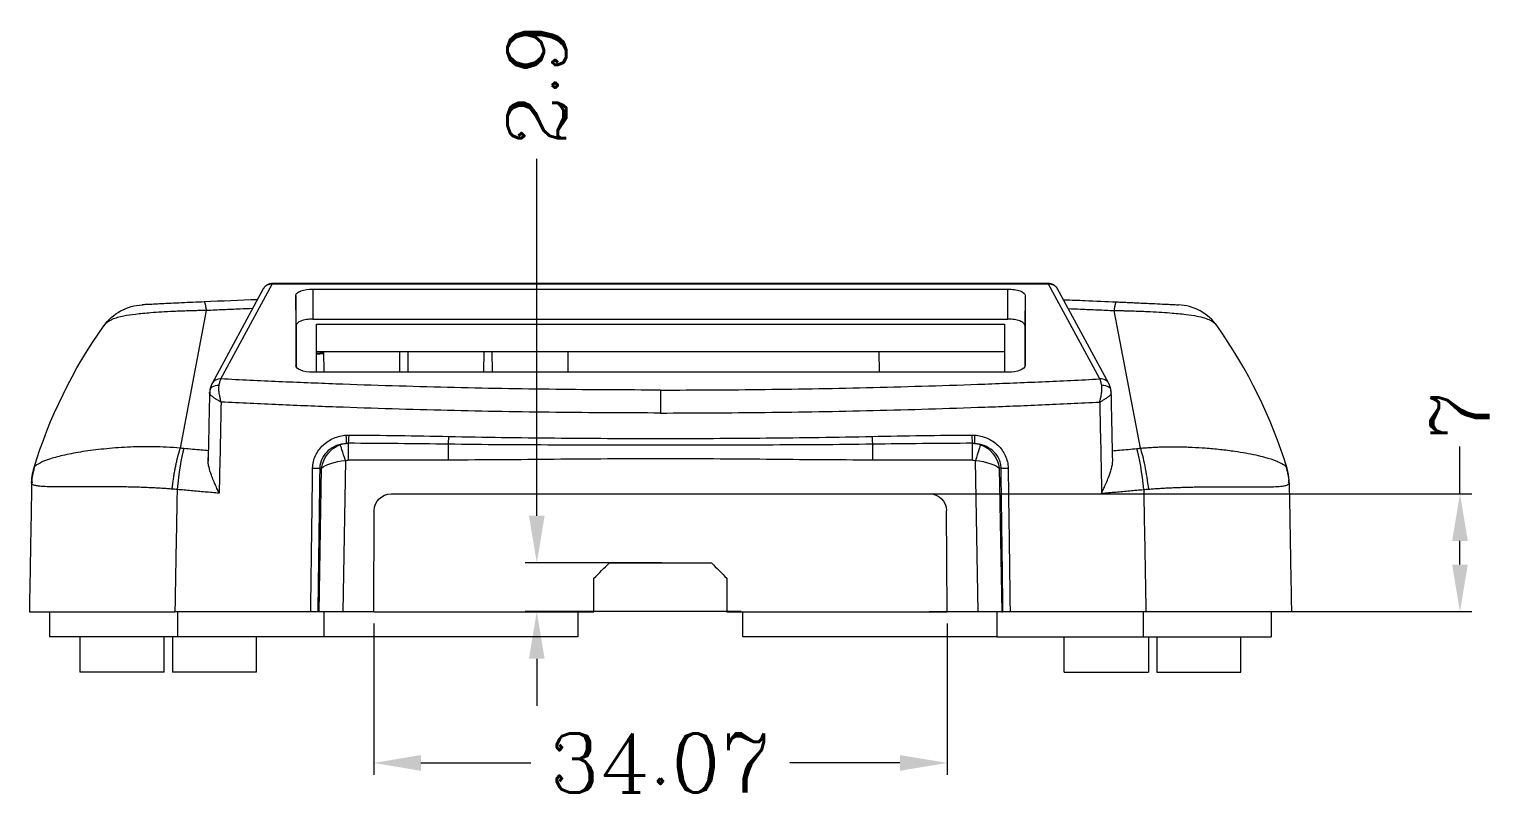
# Model space of a CAD drawing. Header units: millimetres. Extents: x -2408 to -1447, y -915 to -594.
# Drawn here: x -1643.8 to -1556.5, y -639.7 to -593.9 of the extents above; entities that cross this region are included whole.
import ezdxf

# ---------------------------------------------------------------- set-up
doc = ezdxf.new("R2010")
doc.units = ezdxf.units.MM
doc.layers.get('0').update_dxf_attribs({"linetype": 'CONTINUOUS'})
doc.layers.get('Defpoints').update_dxf_attribs({"linetype": 'CONTINUOUS'})
doc.layers.add('5', color=7, linetype='CONTINUOUS', true_color=0xffffff)
doc.styles.add('ROMANC', font='romanc.shx', dxfattribs={"bigfont": 'gbcbig.shx'})
doc.dimstyles.new('YanXiu', dxfattribs={"dimtxt": 2.5, "dimasz": 2.2, "dimexe": 0.66, "dimexo": 0.66, "dimgap": 0.66, "dimtad": 0, "dimdsep": 46, "dimtxsty": 'ROMANC', "dimcen": 0, "dimclrd": 256, "dimclre": 131, "dimclrt": 42, "dimazin": 2, "dimtfac": 1, "dimtofl": 0, "dimtmove": 0, "dimatfit": 3, "dimfxl": 0, "dimlwd": 5, "dimlwe": 5, "dimarcsym": 0})

# ---------------------------------------------------------------- blocks, each defined once
blk = doc.blocks.new('*D31')
at = {"color": 131, "lineweight": 5}
for p, q in [((1786.962, 737.86), (1786.962, 728.875)), ((1821.035, 737.86), (1821.035, 728.875))]:
    blk.add_line(p, q, dxfattribs=at)
at = {"lineweight": 5}
for p, q in [((1789.762, 729.575), (1796.299, 729.575)), ((1818.235, 729.575), (1811.698, 729.575))]:
    blk.add_line(p, q, dxfattribs=at)
for points in [[(1789.762, 730.041), (1789.762, 729.108), (1786.962, 729.575)], [(1818.235, 730.041), (1818.235, 729.108), (1821.035, 729.575)]]:
    blk.add_solid(points)
at = {"layer": 'Defpoints', "color": 0}
for p in [(1786.962, 738.56), (1821.035, 738.56), (1821.035, 729.575)]:
    blk.add_point(p, dxfattribs=at)
at = {"color": 42, "insert": (1803.999, 729.575), "char_height": 3.5, "attachment_point": 5, "style": 'ROMANC'}
blk.add_mtext('34.07', dxfattribs=at)
blk = doc.blocks.new('*D65')
at = {"lineweight": 5}
for p, q in [((1796.653, 744.26), (1796.653, 765.465)), ((1796.653, 735.76), (1796.653, 732.96))]:
    blk.add_line(p, q, dxfattribs=at)
at = {"color": 131, "lineweight": 5}
for p, q in [((1804.081, 741.46), (1795.953, 741.46)), ((1808.79, 738.56), (1795.953, 738.56))]:
    blk.add_line(p, q, dxfattribs=at)
for points in [[(1796.186, 744.26), (1797.12, 744.26), (1796.653, 741.46)], [(1796.186, 735.76), (1797.12, 735.76), (1796.653, 738.56)]]:
    blk.add_solid(points)
at = {"layer": 'Defpoints', "color": 0}
for p in [(1796.653, 741.46), (1804.781, 741.46, 35), (1809.489, 738.56, 35)]:
    blk.add_point(p, dxfattribs=at)
at = {"color": 42, "insert": (1796.653, 769.831), "char_height": 3.5, "attachment_point": 5, "rotation": 90, "style": 'ROMANC'}
blk.add_mtext('2.9', dxfattribs=at)
blk = doc.blocks.new('*D67')
at = {"lineweight": 5}
for p, q in [((1851.514, 745.56), (1851.514, 748.36)), ((1851.514, 741.36), (1851.514, 742.76))]:
    blk.add_line(p, q, dxfattribs=at)
at = {"color": 131, "lineweight": 5}
for p, q in [((1819.027, 745.56), (1852.214, 745.56)), ((1819.967, 738.56), (1852.214, 738.56))]:
    blk.add_line(p, q, dxfattribs=at)
for points in [[(1851.048, 742.76), (1851.981, 742.76), (1851.514, 745.56)], [(1851.048, 741.36), (1851.981, 741.36), (1851.514, 738.56)]]:
    blk.add_solid(points)
at = {"layer": 'Defpoints', "color": 0}
for p in [(1818.328, 745.56, 35), (1851.514, 745.56), (1819.267, 738.56, 35)]:
    blk.add_point(p, dxfattribs=at)
at = {"color": 42, "insert": (1851.514, 750.226), "char_height": 3.5, "attachment_point": 5, "rotation": 90, "style": 'ROMANC'}
blk.add_mtext('7', dxfattribs=at)

msp = doc.modelspace()

# ---------------------------------------------------------------- linework, layer by layer
at = {"layer": '5', "color": 7, "linetype": 'Continuous', "lineweight": 5}
for p, q in [((-1629.869, -609.273, 35), (-1632.91, -614.891, 35)), ((-1632.382, -614.62, 35), (-1629.333, -608.988, 35)), ((-1626.915, -609.282, 35), (-1626.915, -611.068, 35)), ((-1626.915, -609.282, 35), (-1585.615, -609.282, 35)), ((-1585.615, -611.068, 35), (-1585.615, -609.282, 35)), ((-1580.147, -614.62, 35), (-1583.195, -608.991, 35)), ((-1579.62, -614.891, 35), (-1582.659, -609.276, 35)), ((-1637.053, -610.216, 35), (-1637.052, -610.216, 35)), ((-1627.917, -611.443, 35), (-1627.932, -609.663, 35)), ((-1627.932, -609.663, 35), (-1627.932, -613.822, 35)), ((-1584.597, -609.663, 35), (-1584.613, -611.443, 35)), ((-1584.597, -609.663, 35), (-1584.597, -613.822, 35)), ((-1575.476, -610.216, 35), (-1575.477, -610.216, 35)), ((-1634.79, -618.734, 35), (-1633.238, -610.556, 35)), ((-1626.915, -611.068, 35), (-1585.615, -611.068, 35)), ((-1577.74, -618.734, 35), (-1579.292, -610.556, 35)), ((-1627.917, -611.443, 35), (-1627.917, -613.892, 35)), ((-1626.715, -611.361, 35), (-1585.815, -611.361, 35)), ((-1626.715, -611.361, 35), (-1626.715, -614.226, 35)), ((-1585.815, -611.361, 35), (-1585.815, -614.226, 35)), ((-1584.613, -611.443, 35), (-1584.613, -613.892, 35)), ((-1626.715, -612.984, 35), (-1585.815, -612.984, 35)), ((-1626.279, -612.984, 35), (-1626.268, -614.226, 35)), ((-1621.752, -614.226, 35), (-1621.741, -612.984, 35)), ((-1621.279, -612.984, 35), (-1621.268, -614.226, 35)), ((-1616.752, -614.226, 35), (-1616.741, -612.984, 35)), ((-1616.279, -612.984, 35), (-1616.268, -614.226, 35)), ((-1611.752, -614.226, 35), (-1611.741, -612.984, 35)), ((-1593.279, -612.984, 35), (-1593.268, -614.226, 35)), ((-1585.601, -614.226, 35), (-1626.929, -614.226, 35)), ((-1624.812, -618.443, 35), (-1624.812, -619.437, 35)), ((-1618.873, -618.498, 35), (-1618.873, -619.437, 35)), ((-1593.657, -618.498, 35), (-1593.657, -619.437, 35)), ((-1587.718, -619.437, 35), (-1587.718, -618.443, 35)), ((-1626.551, -628.443, 35), (-1626.402, -619.915, 35)), ((-1626.402, -619.915, 35), (-1626.509, -619.915, 35)), ((-1624.985, -619.464, 35), (-1625.142, -628.443, 35)), ((-1618.873, -619.437, 35), (-1624.812, -619.437, 35)), ((-1587.718, -619.437, 35), (-1593.657, -619.437, 35)), ((-1587.388, -628.443, 35), (-1587.545, -619.464, 35)), ((-1586.02, -619.915, 35), (-1586.127, -619.915, 35)), ((-1586.127, -619.915, 35), (-1585.978, -628.443, 35)), ((-1643.631, -620.754, 35), (-1643.631, -620.756, 35)), ((-1568.899, -620.754, 35), (-1568.899, -620.756, 35)), ((-1568.899, -620.792, 35), (-1568.898, -620.786, 35)), ((-1622.27, -621.443, 35), (-1590.26, -621.443, 35)), ((-1623.301, -628.443, 35), (-1623.27, -622.437, 35)), ((-1589.228, -628.443, 35), (-1589.26, -622.437, 35)), ((-1609.298, -625.543, 35), (-1603.232, -625.543, 35)), ((-1643.765, -628.443, 35), (-1635.118, -628.443, 35)), ((-1642.565, -628.443, 35), (-1642.565, -629.943, 35)), ((-1627.045, -628.443, 35), (-1635.118, -628.443, 35)), ((-1634.955, -628.443, 35), (-1634.955, -629.943, 35)), ((-1626.551, -628.443, 35), (-1626.624, -628.443, 35)), ((-1625.142, -628.443, 35), (-1626.551, -628.443, 35)), ((-1626.265, -628.443, 35), (-1626.265, -629.943, 35)), ((-1623.301, -628.443, 35), (-1625.142, -628.443, 35)), ((-1623.301, -628.443, 35), (-1611.165, -628.443, 35)), ((-1611.165, -628.443, 35), (-1610.215, -628.443, 35)), ((-1611.165, -628.443, 35), (-1611.165, -629.943, 35)), ((-1602.315, -628.443, 35), (-1601.365, -628.443, 35)), ((-1601.365, -628.443, 35), (-1589.228, -628.443, 35)), ((-1601.365, -629.943, 35), (-1601.365, -628.443, 35)), ((-1587.388, -628.443, 35), (-1589.228, -628.443, 35)), ((-1585.978, -628.443, 35), (-1587.388, -628.443, 35)), ((-1586.265, -628.443, 35), (-1586.265, -629.943, 35)), ((-1585.978, -628.443, 35), (-1585.906, -628.443, 35)), ((-1577.412, -628.443, 35), (-1585.485, -628.443, 35)), ((-1577.575, -628.443, 35), (-1577.575, -629.943, 35)), ((-1568.765, -628.443, 35), (-1577.412, -628.443, 35)), ((-1569.965, -628.443, 35), (-1569.965, -629.943, 35)), ((-1640.765, -629.943, 35), (-1640.765, -632.043, 35)), ((-1635.765, -632.043, 35), (-1635.765, -629.942, 35)), ((-1635.265, -629.943, 35), (-1635.265, -632.043, 35)), ((-1626.265, -629.943, 35), (-1634.955, -629.943, 35)), ((-1630.265, -632.043, 35), (-1630.265, -629.942, 35)), ((-1611.165, -629.943, 35), (-1626.264, -629.943, 35)), ((-1586.265, -629.943, 35), (-1601.365, -629.943, 35)), ((-1586.265, -629.943, 35), (-1577.575, -629.943, 35)), ((-1582.265, -632.043, 35), (-1582.265, -629.942, 35)), ((-1577.265, -629.943, 35), (-1577.265, -632.043, 35)), ((-1576.765, -629.942, 35), (-1576.765, -632.043, 35)), ((-1571.765, -632.043, 35), (-1571.765, -629.943, 35)), ((-1635.765, -632.043, 35), (-1640.765, -632.043, 35)), ((-1630.265, -632.043, 35), (-1635.265, -632.043, 35)), ((-1582.265, -632.043, 35), (-1577.265, -632.043, 35)), ((-1576.765, -632.043, 35), (-1571.765, -632.043, 35))]:
    msp.add_line(p, q, dxfattribs=at)
at = {"layer": '5', "color": 7, "linetype": 'Continuous', "lineweight": 5, "extrusion": (0, 0, -1)}
for centre, start, end in [((1622.27, -622.443, -35), 0.3, 90), ((1590.26, -622.443, -35), 90, 179.7)]:
    msp.add_arc(centre, 1, start, end, dxfattribs=at)
at = {"layer": '5', "color": 7, "linetype": 'Continuous', "lineweight": 5}
for centre, major_axis, ratio, start_param, end_param in [((-1629.333, -609.452, 35), (0, -0.5), 0.000013, 2.75762, 3.140921), ((-1583.195, -609.455, 35), (0, -0.5), 0.000635, 3.141269, 3.52547), ((-1632.382, -615.177, 35), (-0.528, 0.286), 0.908682, 5.1696, 6.306126), ((-1580.147, -615.177, 35), (0.528, 0.286), 0.908682, 6.178075, 7.396771), ((-1632.457, -615.413, 35), (-0.588, 0.119), 0.650325, 4.903964, 6.559069), ((-1580.073, -615.413, 35), (0.588, 0.119), 0.650325, 6.007301, 7.662407), ((-1624.978, -617.95, 35), (0.039, -0.498), 0.085906, 0.029384, 1.546574), ((-1624.812, -617.944, 35), (-0.002, -0.5), 0.086802, 0.039053, 1.553637), ((-1618.873, -618.026, 35), (-0.01, -0.5), 0.059315, 0.335978, 1.554568), ((-1593.657, -618.026, 35), (0.01, -0.5), 0.059315, 4.728617, 5.947207), ((-1587.718, -617.944, 35), (0.002, -0.5), 0.086802, 4.729548, 6.244132), ((-1587.551, -617.95, 35), (-0.039, -0.498), 0.085906, 4.736612, 6.253801), ((-1634.582, -621.239, 35), (-0.278, -2.987), 0.135623, 3.74349, 4.707496), ((-1624.985, -619.47, 35), (0.307, -0.952), 0.001609, 1.575779, 3.030262), ((-1587.545, -619.47, 35), (-0.307, -0.952), 0.001609, 3.252924, 4.707406), ((-1577.948, -621.239, 35), (0.278, -2.987), 0.135623, 1.575689, 2.539695), ((-1626.979, -619.906, 35), (0.5, -0.007), 0.016225, 4.809616, 5.934168), ((-1585.551, -619.906, 35), (-0.5, -0.007), 0.016225, 0.349017, 1.473569), ((-1640.631, -620.808, 35), (3, -0.052), 0.999896, 2.865031, 3.107545), ((-1571.899, -620.808, 35), (-3, -0.052), 0.999896, 3.175641, 3.418154)]:
    msp.add_ellipse(centre, major_axis=major_axis, ratio=ratio, start_param=start_param, end_param=end_param, dxfattribs=at)
at = {"layer": '5', "color": 7, "linetype": 'Continuous', "lineweight": 5, "extrusion": (0, 0, -1)}
for centre, major_axis, ratio, start_param, end_param in [((-1626.932, -613.823, 35), (-1, 0.002), 0.402601, 4.708269, 6.282518), ((-1585.597, -613.823, 35), (1, 0.002), 0.402601, 0.000667, 1.574916), ((-1624.993, -619.943, 35), (0.851, 1.302), 0.876432, 4.21044, 5.432171), ((-1624.811, -619.943, 35), (-0.026, 1.5), 0.981181, 5.969029, 6.214206), ((-1587.719, -619.943, 35), (0.026, 1.5), 0.981181, 0.068979, 0.314156), ((-1587.537, -619.943, 35), (-0.851, 1.302), 0.876432, 0.851014, 2.072745), ((-1624.993, -619.943, 35), (1.502, 0.164), 0.314254, 3.530393, 4.752124), ((-1624.811, -619.937, 35), (-0.532, 0.008), 0.939679, 1.224615, 1.55549), ((-1587.719, -619.937, 35), (0.532, 0.008), 0.939679, 4.727695, 5.05857), ((-1587.537, -619.943, 35), (-1.502, 0.164), 0.314254, 1.531061, 2.752792)]:
    msp.add_ellipse(centre, major_axis=major_axis, ratio=ratio, start_param=start_param, end_param=end_param, dxfattribs=at)
at = {"layer": '5', "color": 7, "linetype": 'Continuous', "lineweight": 5}
for points, knots in [([(-1629.333, -608.988, 35), (-1629.496, -608.978, 35), (-1629.655, -609.035, 35), (-1629.808, -609.18, 35), (-1629.842, -609.225, 35), (-1629.868, -609.274, 35)], [0, 0, 0, 0, 0.733453, 0.733453, 1, 1, 1, 1]), ([(-1629.333, -608.952, 35), (-1629.405, -608.953, 35), (-1629.542, -608.975, 35), (-1629.725, -609.086, 35), (-1629.839, -609.195, 35), (-1629.864, -609.27, 35), (-1629.866, -609.276, 35)], [0, 0, 0, 0, 0.316094, 0.637783, 0.97069, 1, 1, 1, 1]), ([(-1583.195, -608.991, 35), (-1587.671, -608.99, 35), (-1592.147, -608.989, 35), (-1601.091, -608.988, 35), (-1605.559, -608.988, 35), (-1614.496, -608.988, 35), (-1618.965, -608.988, 35), (-1625.4, -608.988, 35), (-1627.367, -608.988, 35), (-1629.333, -608.988, 35)], [0, 0, 0, 0, 0.291024, 0.291024, 0.581577, 0.581577, 0.87213, 0.87213, 1, 1, 1, 1]), ([(-1627.932, -609.663, 35), (-1627.932, -609.613, 35), (-1627.906, -609.564, 35), (-1627.804, -609.471, 35), (-1627.728, -609.429, 35), (-1627.447, -609.323, 35), (-1627.184, -609.282, 35), (-1626.915, -609.282, 35)], [0, 0, 0, 0, 0.25, 0.25, 0.5, 0.5, 1, 1, 1, 1]), ([(-1585.615, -609.282, 35), (-1585.48, -609.282, 35), (-1585.348, -609.292, 35), (-1585.102, -609.33, 35), (-1584.989, -609.358, 35), (-1584.708, -609.464, 35), (-1584.597, -609.563, 35), (-1584.597, -609.663, 35)], [0, 0, 0, 0, 0.25, 0.25, 0.5, 0.5, 1, 1, 1, 1]), ([(-1582.655, -609.289, 35), (-1582.656, -609.286, 35), (-1582.68, -609.209, 35), (-1582.795, -609.094, 35), (-1582.984, -608.978, 35), (-1583.123, -608.956, 35), (-1583.195, -608.956, 35)], [0, 0, 0, 0, 0.015086, 0.363616, 0.690609, 1, 1, 1, 1]), ([(-1582.659, -609.277, 35), (-1582.685, -609.228, 35), (-1582.72, -609.183, 35), (-1582.873, -609.038, 35), (-1583.032, -608.981, 35), (-1583.195, -608.991, 35)], [0, 0, 0, 0, 0.267679, 0.267679, 1, 1, 1, 1]), ([(-1639.348, -611.474, 35), (-1639.087, -611.106, 35), (-1638.741, -610.799, 35), (-1637.95, -610.365, 35), (-1637.504, -610.239, 35), (-1637.054, -610.216, 35)], [0, 0, 0, 0, 0.5, 0.5, 1, 1, 1, 1]), ([(-1633.37, -610.042, 35), (-1633.818, -610.062, 35), (-1634.282, -610.083, 35), (-1635.15, -610.123, 35), (-1635.56, -610.143, 35), (-1636.084, -610.168, 35), (-1636.244, -610.176, 35), (-1636.527, -610.19, 35), (-1636.651, -610.196, 35), (-1636.852, -610.206, 35), (-1636.928, -610.21, 35), (-1637.005, -610.214, 35), (-1637.024, -610.215, 35), (-1637.048, -610.216, 35), (-1637.054, -610.216, 35), (-1637.054, -610.216, 35)], [0, 0, 0, 0, 0.25, 0.25, 0.5, 0.5, 0.625, 0.625, 0.75, 0.75, 0.875, 0.875, 0.9375, 0.9375, 1, 1, 1, 1]), ([(-1634.594, -610.098, 35), (-1634.613, -610.098, 35), (-1634.653, -610.1, 35), (-1634.68, -610.102, 35), (-1634.693, -610.102, 35), (-1634.693, -610.102, 35)], [0, 0, 0, 0, 0.390782, 0.981408, 1, 1, 1, 1]), ([(-1582.264, -609.913, 35), (-1581.853, -609.929, 35), (-1580.818, -609.97, 35), (-1579.784, -610.015, 35), (-1579.159, -610.042, 35)], [0, 0, 0, 0, 0.396537, 1, 1, 1, 1]), ([(-1579.159, -610.042, 35), (-1579.099, -610.045, 35), (-1578.978, -610.05, 35), (-1578.796, -610.058, 35), (-1578.613, -610.067, 35), (-1578.386, -610.077, 35), (-1578.118, -610.089, 35), (-1577.748, -610.106, 35), (-1577.329, -610.126, 35), (-1576.798, -610.151, 35), (-1576.377, -610.172, 35), (-1576.065, -610.187, 35), (-1575.859, -610.197, 35), (-1575.672, -610.206, 35), (-1575.557, -610.212, 35), (-1575.504, -610.215, 35), (-1575.481, -610.216, 35), (-1575.478, -610.216, 35), (-1575.476, -610.216, 35)], [0, 0, 0, 0, 0.035177, 0.070469, 0.105968, 0.141762, 0.203148, 0.264362, 0.364255, 0.464432, 0.619222, 0.68127, 0.742682, 0.828222, 0.909975, 0.942225, 0.972164, 1, 1, 1, 1]), ([(-1577.936, -610.098, 35), (-1577.917, -610.098, 35), (-1577.877, -610.1, 35), (-1577.85, -610.102, 35), (-1577.837, -610.102, 35), (-1577.837, -610.102, 35)], [0, 0, 0, 0, 0.390782, 0.981408, 1, 1, 1, 1]), ([(-1573.182, -611.474, 35), (-1573.434, -611.119, 35), (-1573.782, -610.803, 35), (-1574.587, -610.361, 35), (-1575.04, -610.238, 35), (-1575.476, -610.216, 35)], [0, 0, 0, 0, 0.5, 0.5, 1, 1, 1, 1]), ([(-1633.238, -610.556, 35), (-1633.323, -610.557, 35), (-1633.496, -610.559, 35), (-1633.76, -610.564, 35), (-1634.031, -610.57, 35), (-1634.367, -610.58, 35), (-1634.757, -610.593, 35), (-1635.295, -610.616, 35), (-1635.898, -610.648, 35), (-1636.677, -610.701, 35), (-1637.451, -610.773, 35), (-1638.094, -610.868, 35), (-1638.528, -610.968, 35), (-1638.802, -611.063, 35), (-1638.995, -611.157, 35), (-1639.136, -611.25, 35), (-1639.252, -611.351, 35), (-1639.317, -611.435, 35), (-1639.348, -611.474, 35)], [0, 0, 0, 0, 0.030982, 0.06295, 0.095892, 0.129792, 0.186372, 0.240308, 0.33279, 0.421509, 0.562114, 0.684363, 0.764672, 0.834199, 0.88125, 0.923957, 0.963799, 1, 1, 1, 1]), ([(-1630.501, -610.441, 35), (-1630.746, -610.45, 35), (-1631.325, -610.474, 35), (-1632.237, -610.512, 35), (-1632.904, -610.541, 35), (-1633.238, -610.556, 35)], [0, 0, 0, 0, 0.268768, 0.634384, 1, 1, 1, 1]), ([(-1626.915, -611.068, 35), (-1627.046, -611.068, 35), (-1627.177, -611.077, 35), (-1627.419, -611.115, 35), (-1627.531, -611.143, 35), (-1627.717, -611.213, 35), (-1627.791, -611.254, 35), (-1627.891, -611.345, 35), (-1627.917, -611.394, 35), (-1627.917, -611.443, 35)], [0, 0, 0, 0, 0.25, 0.25, 0.5, 0.5, 0.75, 0.75, 1, 1, 1, 1]), ([(-1584.613, -611.443, 35), (-1584.613, -611.394, 35), (-1584.639, -611.345, 35), (-1584.739, -611.254, 35), (-1584.814, -611.212, 35), (-1584.999, -611.143, 35), (-1585.11, -611.115, 35), (-1585.352, -611.078, 35), (-1585.483, -611.068, 35), (-1585.615, -611.068, 35)], [0, 0, 0, 0, 0.25, 0.25, 0.5, 0.5, 0.75, 0.75, 1, 1, 1, 1]), ([(-1582.029, -610.441, 35), (-1581.784, -610.45, 35), (-1581.205, -610.474, 35), (-1580.292, -610.512, 35), (-1579.625, -610.541, 35), (-1579.292, -610.556, 35)], [0, 0, 0, 0, 0.268768, 0.634384, 1, 1, 1, 1]), ([(-1579.292, -610.556, 35), (-1579.207, -610.557, 35), (-1579.034, -610.559, 35), (-1578.77, -610.564, 35), (-1578.5, -610.57, 35), (-1578.165, -610.58, 35), (-1577.775, -610.593, 35), (-1577.239, -610.616, 35), (-1576.634, -610.648, 35), (-1575.846, -610.701, 35), (-1575.071, -610.774, 35), (-1574.404, -610.873, 35), (-1573.929, -610.987, 35), (-1573.64, -611.1, 35), (-1573.46, -611.204, 35), (-1573.353, -611.285, 35), (-1573.26, -611.372, 35), (-1573.207, -611.441, 35), (-1573.182, -611.474, 35)], [0, 0, 0, 0, 0.030937, 0.062873, 0.09582, 0.129796, 0.185726, 0.240315, 0.33203, 0.421523, 0.565372, 0.684385, 0.779395, 0.865748, 0.902986, 0.93757, 0.969684, 1, 1, 1, 1]), ([(-1633.059, -615.478, 35), (-1633.062, -615.466, 35), (-1633.065, -615.439, 35), (-1633.051, -615.416, 35), (-1633.044, -615.402, 35)], [0, 0, 0, 0, 0.431006, 1, 1, 1, 1]), ([(-1632.372, -615.995, 35), (-1632.394, -615.982, 35), (-1632.438, -615.956, 35), (-1632.502, -615.919, 35), (-1632.566, -615.882, 35), (-1632.642, -615.837, 35), (-1632.749, -615.771, 35), (-1632.862, -615.694, 35), (-1632.959, -615.616, 35), (-1633.023, -615.551, 35), (-1633.05, -615.506, 35), (-1633.058, -615.483, 35), (-1633.059, -615.478, 35)], [0, 0, 0, 0, 0.065273, 0.129205, 0.191457, 0.257926, 0.367539, 0.54663, 0.683872, 0.830087, 0.964177, 1, 1, 1, 1]), ([(-1632.372, -615.995, 35), (-1632.39, -615.917, 35), (-1632.425, -615.772, 35), (-1632.465, -615.57, 35), (-1632.492, -615.397, 35), (-1632.506, -615.251, 35), (-1632.507, -615.129, 35), (-1632.5, -615.055, 35), (-1632.494, -615.019, 35), (-1632.493, -615.015, 35)], [0, 0, 0, 0, 0.209475, 0.396459, 0.564641, 0.717032, 0.854898, 0.980224, 1, 1, 1, 1]), ([(-1580.158, -615.995, 35), (-1580.148, -615.952, 35), (-1580.13, -615.876, 35), (-1580.107, -615.777, 35), (-1580.092, -615.706, 35), (-1580.074, -615.618, 35), (-1580.055, -615.511, 35), (-1580.035, -615.372, 35), (-1580.024, -615.242, 35), (-1580.023, -615.119, 35), (-1580.032, -615.048, 35), (-1580.037, -615.015, 35)], [0, 0, 0, 0, 0.120247, 0.215404, 0.284104, 0.325501, 0.46997, 0.595769, 0.74524, 0.879968, 1, 1, 1, 1]), ([(-1580.158, -615.995, 35), (-1580.134, -615.981, 35), (-1580.085, -615.952, 35), (-1580.012, -615.91, 35), (-1579.934, -615.865, 35), (-1579.85, -615.813, 35), (-1579.758, -615.755, 35), (-1579.64, -615.673, 35), (-1579.54, -615.59, 35), (-1579.48, -615.512, 35), (-1579.46, -615.452, 35), (-1579.477, -615.419, 35), (-1579.486, -615.402, 35)], [0, 0, 0, 0, 0.058687, 0.118328, 0.17891, 0.254063, 0.341711, 0.439591, 0.630853, 0.751089, 0.873825, 1, 1, 1, 1]), ([(-1626.931, -619.915, 35), (-1626.927, -619.656, 35), (-1626.869, -619.403, 35), (-1626.652, -618.935, 35), (-1626.5, -618.728, 35), (-1626.125, -618.377, 35), (-1625.911, -618.24, 35), (-1625.438, -618.038, 35), (-1625.191, -617.979, 35), (-1624.934, -617.959, 35)], [0, 0, 0, 0, 0.25, 0.25, 0.5, 0.5, 0.75, 0.75, 1, 1, 1, 1]), ([(-1618.844, -618.035, 35), (-1616.75, -618.078, 35), (-1614.653, -618.107, 35), (-1610.46, -618.146, 35), (-1608.362, -618.156, 35), (-1604.166, -618.156, 35), (-1602.069, -618.146, 35), (-1597.876, -618.107, 35), (-1595.78, -618.078, 35), (-1593.686, -618.035, 35)], [0, 0, 0, 0, 0.25, 0.25, 0.5, 0.5, 0.75, 0.75, 1, 1, 1, 1]), ([(-1587.595, -617.959, 35), (-1587.339, -617.979, 35), (-1587.087, -618.04, 35), (-1586.62, -618.24, 35), (-1586.401, -618.381, 35), (-1586.122, -618.642, 35), (-1586.036, -618.739, 35), (-1585.886, -618.946, 35), (-1585.821, -619.055, 35), (-1585.715, -619.288, 35), (-1585.673, -619.411, 35), (-1585.616, -619.659, 35), (-1585.601, -619.786, 35), (-1585.599, -619.915, 35)], [0, 0, 0, 0, 0.25, 0.25, 0.5, 0.5, 0.625, 0.625, 0.75, 0.75, 0.875, 0.875, 1, 1, 1, 1]), ([(-1634.79, -618.734, 35), (-1635.352, -618.679, 35), (-1635.894, -618.656, 35), (-1636.942, -618.642, 35), (-1637.45, -618.652, 35), (-1638.427, -618.7, 35), (-1638.895, -618.737, 35), (-1639.775, -618.825, 35), (-1640.191, -618.877, 35), (-1640.971, -618.998, 35), (-1641.332, -619.067, 35), (-1641.98, -619.212, 35), (-1642.265, -619.284, 35), (-1642.763, -619.443, 35), (-1642.975, -619.531, 35), (-1643.293, -619.695, 35), (-1643.399, -619.768, 35), (-1643.453, -619.831, 35)], [0, 0, 0, 0, 0.125, 0.125, 0.25, 0.25, 0.375, 0.375, 0.5, 0.5, 0.625, 0.625, 0.75, 0.75, 0.875, 0.875, 1, 1, 1, 1]), ([(-1633.132, -618.887, 35), (-1633.27, -618.875, 35), (-1633.581, -618.848, 35), (-1634.065, -618.804, 35), (-1634.409, -618.772, 35), (-1634.582, -618.756, 35)], [0, 0, 0, 0, 0.286391, 0.643196, 1, 1, 1, 1]), ([(-1624.938, -618.448, 35), (-1625.133, -618.463, 35), (-1625.323, -618.505, 35), (-1625.688, -618.649, 35), (-1625.856, -618.749, 35), (-1626.154, -619.006, 35), (-1626.279, -619.161, 35), (-1626.457, -619.518, 35), (-1626.507, -619.714, 35), (-1626.509, -619.915, 35)], [0, 0, 0, 0, 0.25, 0.25, 0.5, 0.5, 0.75, 0.75, 1, 1, 1, 1]), ([(-1593.657, -618.498, 35), (-1595.757, -618.527, 35), (-1597.858, -618.539, 35), (-1602.061, -618.553, 35), (-1604.163, -618.555, 35), (-1608.367, -618.555, 35), (-1610.469, -618.553, 35), (-1614.672, -618.539, 35), (-1616.773, -618.527, 35), (-1618.873, -618.498, 35)], [0, 0, 0, 0, 0.25, 0.25, 0.5, 0.5, 0.75, 0.75, 1, 1, 1, 1]), ([(-1586.02, -619.915, 35), (-1586.022, -619.815, 35), (-1586.034, -619.717, 35), (-1586.081, -619.525, 35), (-1586.116, -619.43, 35), (-1586.248, -619.165, 35), (-1586.375, -619.007, 35), (-1586.67, -618.751, 35), (-1586.842, -618.649, 35), (-1587.204, -618.506, 35), (-1587.396, -618.463, 35), (-1587.592, -618.448, 35)], [0, 0, 0, 0, 0.125, 0.125, 0.25, 0.25, 0.5, 0.5, 0.75, 0.75, 1, 1, 1, 1]), ([(-1579.398, -618.887, 35), (-1579.259, -618.875, 35), (-1578.948, -618.848, 35), (-1578.465, -618.804, 35), (-1578.12, -618.772, 35), (-1577.948, -618.756, 35)], [0, 0, 0, 0, 0.286391, 0.643196, 1, 1, 1, 1]), ([(-1577.74, -618.734, 35), (-1577.643, -618.725, 35), (-1577.448, -618.707, 35), (-1577.153, -618.686, 35), (-1576.852, -618.67, 35), (-1576.547, -618.657, 35), (-1576.238, -618.649, 35), (-1575.925, -618.645, 35), (-1575.61, -618.646, 35), (-1575.292, -618.651, 35), (-1574.972, -618.66, 35), (-1574.499, -618.678, 35), (-1573.825, -618.721, 35), (-1572.973, -618.799, 35), (-1572.172, -618.899, 35), (-1571.246, -619.05, 35), (-1570.386, -619.244, 35), (-1569.821, -619.421, 35), (-1569.478, -619.57, 35), (-1569.285, -619.669, 35), (-1569.154, -619.758, 35), (-1569.1, -619.805, 35), (-1569.082, -619.825, 35), (-1569.077, -619.831, 35)], [0, 0, 0, 0, 0.022474, 0.045458, 0.068948, 0.092934, 0.117408, 0.142361, 0.167783, 0.193666, 0.220001, 0.24678, 0.312565, 0.393798, 0.478849, 0.548694, 0.692754, 0.805153, 0.83426, 0.909379, 0.958501, 0.988462, 1, 1, 1, 1]), ([(-1577.247, -621.164, 35), (-1577.273, -620.933, 35), (-1577.305, -620.696, 35), (-1577.377, -620.229, 35), (-1577.418, -620, 35), (-1577.505, -619.57, 35), (-1577.551, -619.37, 35), (-1577.645, -619.016, 35), (-1577.693, -618.862, 35), (-1577.74, -618.734, 35)], [0, 0, 0, 0, 0.25, 0.25, 0.5, 0.5, 0.75, 0.75, 1, 1, 1, 1]), ([(-1643.453, -619.831, 35), (-1643.461, -619.842, 35), (-1643.473, -619.859, 35), (-1643.485, -619.888, 35), (-1643.489, -619.898, 35)], [0, 0, 0, 0, 0.670686, 1, 1, 1, 1]), ([(-1632.486, -621.407, 35), (-1632.502, -621.371, 35), (-1632.557, -621.255, 35), (-1632.639, -621.077, 35), (-1632.724, -620.886, 35), (-1632.817, -620.669, 35), (-1632.916, -620.422, 35), (-1633.016, -620.138, 35), (-1633.089, -619.883, 35), (-1633.131, -619.669, 35), (-1633.147, -619.498, 35), (-1633.146, -619.362, 35), (-1633.132, -619.28, 35), (-1633.124, -619.241, 35)], [0, 0, 0, 0, 0.045983, 0.152232, 0.231888, 0.296407, 0.438741, 0.558927, 0.681102, 0.790088, 0.864968, 0.934776, 1, 1, 1, 1]), ([(-1627.045, -628.443, 35), (-1627.041, -628.109, 35), (-1627.036, -627.776, 35), (-1627.014, -626.11, 35), (-1626.996, -624.777, 35), (-1626.962, -622.267, 35), (-1626.946, -621.091, 35), (-1626.931, -619.915, 35)], [0, 0, 0, 0, 0.11724, 0.11724, 0.586198, 0.586198, 1, 1, 1, 1]), ([(-1593.657, -619.437, 35), (-1595.758, -619.437, 35), (-1597.859, -619.416, 35), (-1602.062, -619.379, 35), (-1604.163, -619.365, 35), (-1608.366, -619.365, 35), (-1610.468, -619.379, 35), (-1614.67, -619.416, 35), (-1616.772, -619.437, 35), (-1618.873, -619.437, 35)], [0, 0, 0, 0, 0.25, 0.25, 0.5, 0.5, 0.75, 0.75, 1, 1, 1, 1]), ([(-1585.599, -619.915, 35), (-1585.595, -620.248, 35), (-1585.59, -620.581, 35), (-1585.568, -622.248, 35), (-1585.55, -623.581, 35), (-1585.516, -626.09, 35), (-1585.5, -627.266, 35), (-1585.485, -628.443, 35)], [0, 0, 0, 0, 0.11724, 0.11724, 0.586198, 0.586198, 1, 1, 1, 1]), ([(-1580.044, -621.407, 35), (-1580.019, -621.352, 35), (-1579.964, -621.235, 35), (-1579.86, -621.009, 35), (-1579.733, -620.719, 35), (-1579.609, -620.413, 35), (-1579.51, -620.126, 35), (-1579.44, -619.881, 35), (-1579.398, -619.666, 35), (-1579.385, -619.527, 35), (-1579.384, -619.462, 35), (-1579.384, -619.447, 35)], [0, 0, 0, 0, 0.080024, 0.171176, 0.333238, 0.507654, 0.628406, 0.768619, 0.888318, 0.974498, 1, 1, 1, 1]), ([(-1569.077, -619.831, 35), (-1569.068, -619.843, 35), (-1569.055, -619.86, 35), (-1569.043, -619.891, 35), (-1569.04, -619.901, 35)], [0, 0, 0, 0, 0.689797, 1, 1, 1, 1]), ([(-1643.631, -620.786, 35), (-1643.631, -620.776, 35), (-1643.631, -620.76, 35), (-1643.631, -620.754, 35), (-1643.631, -620.754, 35)], [0, 0, 0, 0, 0.50196, 1, 1, 1, 1]), ([(-1568.898, -620.786, 35), (-1568.899, -620.776, 35), (-1568.899, -620.76, 35), (-1568.899, -620.754, 35), (-1568.899, -620.754, 35)], [0, 0, 0, 0, 0.50196, 1, 1, 1, 1]), ([(-1635.283, -621.164, 35), (-1635.384, -621.156, 35), (-1635.59, -621.139, 35), (-1635.907, -621.118, 35), (-1636.239, -621.098, 35), (-1636.585, -621.081, 35), (-1636.946, -621.066, 35), (-1637.319, -621.053, 35), (-1637.704, -621.043, 35), (-1638.099, -621.035, 35), (-1638.603, -621.027, 35), (-1639.336, -621.024, 35), (-1640.217, -621.026, 35), (-1641.056, -621.031, 35), (-1641.777, -621.034, 35), (-1642.36, -621.032, 35), (-1642.823, -621.02, 35), (-1643.158, -620.994, 35), (-1643.374, -620.962, 35), (-1643.507, -620.924, 35), (-1643.582, -620.885, 35), (-1643.622, -620.844, 35), (-1643.628, -620.811, 35), (-1643.63, -620.797, 35)], [0, 0, 0, 0, 0.021999, 0.045254, 0.069794, 0.095643, 0.122823, 0.151355, 0.181253, 0.212529, 0.245186, 0.303686, 0.396816, 0.483157, 0.556589, 0.642944, 0.715265, 0.781598, 0.847521, 0.890804, 0.931833, 0.970651, 1, 1, 1, 1]), ([(-1577.246, -621.164, 35), (-1577.152, -621.156, 35), (-1576.96, -621.141, 35), (-1576.672, -621.121, 35), (-1576.382, -621.104, 35), (-1576.089, -621.088, 35), (-1575.795, -621.075, 35), (-1575.5, -621.063, 35), (-1575.205, -621.054, 35), (-1574.91, -621.045, 35), (-1574.616, -621.038, 35), (-1574.324, -621.033, 35), (-1573.708, -621.025, 35), (-1572.805, -621.026, 35), (-1571.717, -621.028, 35), (-1570.807, -621.033, 35), (-1570.098, -621.035, 35), (-1569.585, -621.011, 35), (-1569.295, -620.985, 35), (-1569.092, -620.946, 35), (-1568.98, -620.91, 35), (-1568.919, -620.858, 35), (-1568.901, -620.821, 35), (-1568.899, -620.8, 35), (-1568.899, -620.792, 35)], [0, 0, 0, 0, 0.020708, 0.041773, 0.063167, 0.084868, 0.106865, 0.129143, 0.15169, 0.174496, 0.197554, 0.220857, 0.244399, 0.347197, 0.450896, 0.554689, 0.64813, 0.734726, 0.813872, 0.845291, 0.915868, 0.955698, 0.985036, 1, 1, 1, 1]), ([(-1626.624, -628.443, 35), (-1626.656, -628.443, 35), (-1626.713, -628.443, 35), (-1626.861, -628.443, 35), (-1626.951, -628.443, 35), (-1627.045, -628.443, 35)], [0, 0, 0, 0, 0.5, 0.5, 1, 1, 1, 1]), ([(-1585.485, -628.443, 35), (-1585.579, -628.443, 35), (-1585.668, -628.443, 35), (-1585.816, -628.443, 35), (-1585.873, -628.443, 35), (-1585.906, -628.443, 35)], [0, 0, 0, 0, 0.5, 0.5, 1, 1, 1, 1]), ([(-1634.955, -629.943, 35), (-1635.475, -629.943, 35), (-1636.504, -629.943, 35), (-1637.961, -629.943, 35), (-1639.285, -629.943, 35), (-1640.431, -629.943, 35), (-1641.362, -629.943, 35), (-1642.05, -629.943, 35), (-1642.47, -629.943, 35), (-1642.565, -629.943, 35), (-1642.565, -629.943, 35)], [0, 0, 0, 0, 0.124747, 0.249835, 0.374942, 0.500059, 0.625157, 0.750239, 0.875306, 1, 1, 1, 1]), ([(-1577.575, -629.943, 35), (-1577.055, -629.943, 35), (-1576.025, -629.943, 35), (-1574.568, -629.943, 35), (-1573.245, -629.943, 35), (-1572.099, -629.943, 35), (-1571.167, -629.943, 35), (-1570.48, -629.943, 35), (-1570.059, -629.943, 35), (-1569.965, -629.943, 35), (-1569.965, -629.943, 35)], [0, 0, 0, 0, 0.124747, 0.249835, 0.374942, 0.500059, 0.625157, 0.750239, 0.875306, 1, 1, 1, 1])]:
    msp.add_open_spline(points, degree=3, knots=knots, dxfattribs=at)
for points, degree in [([(-1583.195, -608.957, 35), (-1629.333, -608.953, 35)], 1), ([(-1637.376, -610.25, 35), (-1637.377, -610.25, 35)], 1), ([(-1630.214, -609.911, 35), (-1631.266, -609.952, 35), (-1632.319, -609.996, 35), (-1633.37, -610.042, 35)], 3), ([(-1575.153, -610.25, 35), (-1575.154, -610.25, 35)], 1), ([(-1643.502, -619.934, 35), (-1642.585, -616.915, 35), (-1641.176, -614.046, 35), (-1639.348, -611.474, 35)], 3), ([(-1569.028, -619.934, 35), (-1569.945, -616.915, 35), (-1571.354, -614.046, 35), (-1573.182, -611.474, 35)], 3), ([(-1626.715, -613.085, 35), (-1626.57, -613.08, 35), (-1626.424, -613.075, 35), (-1626.278, -613.07, 35)], 3), ([(-1626.714, -613.127, 35), (-1626.569, -613.122, 35), (-1626.423, -613.117, 35), (-1626.277, -613.113, 35)], 3), ([(-1632.493, -615.015, 35), (-1632.484, -614.969, 35), (-1632.466, -614.883, 35), (-1632.438, -614.773, 35), (-1632.41, -614.685, 35), (-1632.392, -614.64, 35), (-1632.382, -614.62, 35)], 3), ([(-1606.265, -615.278, 35), (-1607.284, -615.278, 35), (-1609.341, -615.272, 35), (-1612.478, -615.244, 35), (-1615.666, -615.196, 35), (-1618.907, -615.128, 35), (-1622.198, -615.037, 35), (-1625.54, -614.924, 35), (-1628.933, -614.787, 35), (-1631.227, -614.679, 35), (-1632.382, -614.62, 35)], 3), ([(-1606.265, -615.278, 35), (-1605.245, -615.278, 35), (-1603.189, -615.272, 35), (-1600.052, -615.244, 35), (-1596.863, -615.196, 35), (-1593.623, -615.128, 35), (-1590.331, -615.037, 35), (-1586.989, -614.924, 35), (-1583.597, -614.787, 35), (-1581.303, -614.679, 35), (-1580.147, -614.62, 35)], 3), ([(-1580.037, -615.015, 35), (-1580.046, -614.969, 35), (-1580.063, -614.883, 35), (-1580.091, -614.773, 35), (-1580.12, -614.685, 35), (-1580.138, -614.64, 35), (-1580.147, -614.62, 35)], 3), ([(-1633.06, -615.475, 35), (-1633.145, -619.513, 35)], 1), ([(-1633.039, -615.27, 35), (-1633.047, -615.499, 35)], 1), ([(-1632.916, -614.902, 35), (-1632.991, -615.044, 35), (-1633.041, -615.277, 35)], 2), ([(-1606.265, -615.278, 35), (-1606.265, -615.315, 35), (-1606.265, -615.405, 35), (-1606.265, -615.59, 35), (-1606.265, -615.815, 35), (-1606.265, -616.072, 35), (-1606.265, -616.351, 35), (-1606.265, -616.545, 35), (-1606.265, -616.643, 35)], 3), ([(-1579.489, -615.277, 35), (-1579.539, -615.044, 35), (-1579.614, -614.902, 35)], 2), ([(-1579.483, -615.495, 35), (-1579.49, -615.27, 35)], 1), ([(-1579.385, -619.513, 35), (-1579.47, -615.475, 35)], 1), ([(-1632.372, -615.995, 35), (-1632.391, -616.897, 35), (-1632.429, -618.701, 35), (-1632.467, -620.505, 35), (-1632.486, -621.407, 35)], 3), ([(-1606.265, -616.643, 35), (-1607.284, -616.643, 35), (-1609.341, -616.637, 35), (-1612.477, -616.609, 35), (-1615.665, -616.562, 35), (-1618.904, -616.495, 35), (-1622.194, -616.405, 35), (-1625.534, -616.294, 35), (-1628.924, -616.159, 35), (-1631.217, -616.052, 35), (-1632.372, -615.995, 35)], 3), ([(-1606.265, -616.643, 35), (-1605.245, -616.643, 35), (-1603.189, -616.637, 35), (-1600.053, -616.609, 35), (-1596.865, -616.562, 35), (-1593.626, -616.495, 35), (-1590.336, -616.405, 35), (-1586.995, -616.294, 35), (-1583.606, -616.159, 35), (-1581.313, -616.052, 35), (-1580.158, -615.995, 35)], 3), ([(-1580.158, -615.995, 35), (-1580.139, -616.897, 35), (-1580.101, -618.701, 35), (-1580.063, -620.505, 35), (-1580.044, -621.407, 35)], 3), ([(-1624.934, -617.959, 35), (-1624.879, -617.954, 35), (-1624.824, -617.952, 35), (-1624.769, -617.952, 35)], 3), ([(-1624.769, -617.952, 35), (-1622.796, -617.959, 35), (-1620.82, -617.994, 35), (-1618.844, -618.035, 35)], 3), ([(-1593.686, -618.035, 35), (-1591.709, -617.994, 35), (-1589.734, -617.959, 35), (-1587.761, -617.952, 35)], 3), ([(-1587.761, -617.952, 35), (-1587.706, -617.952, 35), (-1587.65, -617.954, 35), (-1587.595, -617.959, 35)], 3), ([(-1634.582, -618.756, 35), (-1634.617, -618.753, 35), (-1634.686, -618.746, 35), (-1634.755, -618.738, 35), (-1634.79, -618.734, 35)], 3), ([(-1624.812, -618.443, 35), (-1624.854, -618.443, 35), (-1624.896, -618.445, 35), (-1624.938, -618.448, 35)], 3), ([(-1618.873, -618.498, 35), (-1620.853, -618.471, 35), (-1622.833, -618.448, 35), (-1624.812, -618.443, 35)], 3), ([(-1587.718, -618.443, 35), (-1589.696, -618.448, 35), (-1591.676, -618.471, 35), (-1593.657, -618.498, 35)], 3), ([(-1587.592, -618.448, 35), (-1587.634, -618.445, 35), (-1587.676, -618.443, 35), (-1587.718, -618.443, 35)], 3), ([(-1577.948, -618.756, 35), (-1577.913, -618.753, 35), (-1577.844, -618.746, 35), (-1577.774, -618.738, 35), (-1577.74, -618.734, 35)], 3), ([(-1643.489, -619.898, 35), (-1643.493, -619.909, 35), (-1643.497, -619.922, 35), (-1643.502, -619.934, 35)], 3), ([(-1569.04, -619.901, 35), (-1569.036, -619.911, 35), (-1569.032, -619.923, 35), (-1569.028, -619.934, 35)], 3), ([(-1643.631, -620.786, 35), (-1643.653, -622.062, 35), (-1643.698, -624.615, 35), (-1643.743, -627.167, 35), (-1643.765, -628.443, 35)], 3), ([(-1643.631, -620.754, 35), (-1643.63, -620.713, 35), (-1643.628, -620.672, 35), (-1643.626, -620.632, 35)], 3), ([(-1643.63, -620.797, 35), (-1643.63, -620.793, 35), (-1643.631, -620.79, 35), (-1643.631, -620.786, 35)], 3), ([(-1643.626, -620.637, 35), (-1643.627, -620.667, 35)], 1), ([(-1643.602, -620.398, 35), (-1643.626, -620.633, 35)], 1), ([(-1643.623, -620.601, 35), (-1643.604, -620.799, 35)], 1), ([(-1643.483, -619.926, 35), (-1643.617, -620.513, 35)], 1), ([(-1568.913, -620.513, 35), (-1569.047, -619.926, 35)], 1), ([(-1568.904, -620.633, 35), (-1568.928, -620.398, 35)], 1), ([(-1568.926, -620.799, 35), (-1568.907, -620.601, 35)], 1), ([(-1568.899, -620.754, 35), (-1568.9, -620.713, 35), (-1568.901, -620.673, 35), (-1568.904, -620.632, 35)], 3), ([(-1568.903, -620.667, 35), (-1568.904, -620.637, 35)], 1), ([(-1568.898, -620.786, 35), (-1568.876, -622.062, 35), (-1568.832, -624.615, 35), (-1568.787, -627.167, 35), (-1568.765, -628.443, 35)], 3), ([(-1634.986, -621.187, 35), (-1635.035, -621.184, 35), (-1635.135, -621.176, 35), (-1635.234, -621.168, 35), (-1635.283, -621.164, 35)], 3), ([(-1634.986, -621.187, 35), (-1635.008, -622.397, 35), (-1635.052, -624.815, 35), (-1635.096, -627.234, 35), (-1635.118, -628.443, 35)], 3), ([(-1632.486, -621.407, 35), (-1632.764, -621.383, 35), (-1633.319, -621.336, 35), (-1634.153, -621.263, 35), (-1634.708, -621.213, 35), (-1634.986, -621.187, 35)], 3), ([(-1580.044, -621.407, 35), (-1579.766, -621.383, 35), (-1579.21, -621.336, 35), (-1578.377, -621.263, 35), (-1577.822, -621.213, 35), (-1577.544, -621.187, 35)], 3), ([(-1577.544, -621.187, 35), (-1577.494, -621.184, 35), (-1577.395, -621.176, 35), (-1577.296, -621.168, 35), (-1577.246, -621.164, 35)], 3), ([(-1577.544, -621.187, 35), (-1577.522, -622.397, 35), (-1577.478, -624.815, 35), (-1577.434, -627.234, 35), (-1577.412, -628.443, 35)], 3), ([(-1610.215, -626.46, 35), (-1609.909, -626.154, 35), (-1609.603, -625.848, 35), (-1609.298, -625.543, 35)], 3), ([(-1603.232, -625.543, 35), (-1602.926, -625.848, 35), (-1602.621, -626.154, 35), (-1602.315, -626.46, 35)], 3), ([(-1610.215, -628.443, 35), (-1610.215, -627.781, 35), (-1610.215, -627.121, 35), (-1610.215, -626.46, 35)], 3), ([(-1602.315, -626.46, 35), (-1602.315, -627.12, 35), (-1602.315, -627.782, 35), (-1602.315, -628.443, 35)], 3)]:
    msp.add_open_spline(points, degree=degree, dxfattribs=at)
for points, weights, degree in [([(-1633.238, -610.556, 35), (-1633.286, -610.214, 35), (-1633.331, -610.04, 35), (-1633.37, -610.042, 35)], [1.00532687042, 0.990606183509, 1.00639571263, 1.05269545779], 3), ([(-1579.292, -610.556, 35), (-1579.244, -610.217, 35), (-1579.199, -610.04, 35), (-1579.159, -610.042, 35)], [1.02261100145, 0.992462987522, 0.992462999517, 1.02261103744], 3), ([(-1635.283, -621.164, 35), (-1635.169, -620.164, 35), (-1634.991, -619.287, 35), (-1634.79, -618.734, 35)], [1.06080168673, 0.979767740765, 0.979732786173, 1.06069682296], 3), ([(-1643.631, -620.786, 35), (-1643.625, -620.46, 35), (-1643.566, -620.138, 35), (-1643.453, -619.831, 35)], [1.00682331199, 0.997725562694, 0.997725562669, 1.00682331192], 3), ([(-1626.509, -619.915, 35), (-1626.567, -624.178, 35), (-1626.624, -628.443, 35)], [0.500002957764, 0.499997042236, 0.500002957764], 2), ([(-1585.906, -628.443, 35), (-1585.963, -624.178, 35), (-1586.02, -619.915, 35)], [0.500000741464, 0.499999258536, 0.500000741464], 2), ([(-1568.903, -620.669, 35), (-1568.92, -620.38, 35), (-1568.979, -620.099, 35), (-1569.077, -619.831, 35)], [1.0093881932, 1.01904279211, 1.03614381426, 1.06069125965], 3)]:
    msp.add_rational_spline(points, weights, degree=degree, dxfattribs=at)

# ---------------------------------------------------------------- dimensions: what is measured, and where the dimension line sits
dim = msp.add_linear_dim(base=(-1613.611, -625.543), p1=(-1600.774, -628.443, 35), p2=(-1605.483, -625.543, 35), angle=90, dimstyle='YanXiu', override={"dimtxt": 3.5, "dimasz": 2.8, "dimexe": 0.69965, "dimexo": 0.69965, "dimgap": 0.69965})
dim.commit()
dim.dimension.update_dxf_attribs({"geometry": '*D65', "text_midpoint": (-1613.611, -597.171), "dimtype": 128, "insert": (-3410.264, -1367.002)})
dim = msp.add_linear_dim(base=(-1558.749, -621.443), p1=(-1590.997, -628.443, 35), p2=(-1591.936, -621.443, 35), angle=90, dimstyle='YanXiu', override={"dimtxt": 3.5, "dimasz": 2.8, "dimexe": 0.69965, "dimexo": 0.69965, "dimgap": 0.69965})
dim.commit()
dim.dimension.update_dxf_attribs({"geometry": '*D67', "text_midpoint": (-1558.749, -616.776), "insert": (-3410.264, -1367.002)})
dim = msp.add_linear_dim(base=(-1589.228, -637.428, 35), p1=(-1623.301, -628.443, 35), p2=(-1589.228, -628.443, 35), dimstyle='YanXiu', override={"dimtxt": 3.5, "dimasz": 2.8, "dimexe": 0.69965, "dimexo": 0.69965, "dimgap": 0.69965})
dim.commit()
dim.dimension.update_dxf_attribs({"geometry": '*D31', "text_midpoint": (-1606.265, -637.428, 35), "insert": (-3410.264, -1367.002)})

doc.saveas('drawing.dxf')
